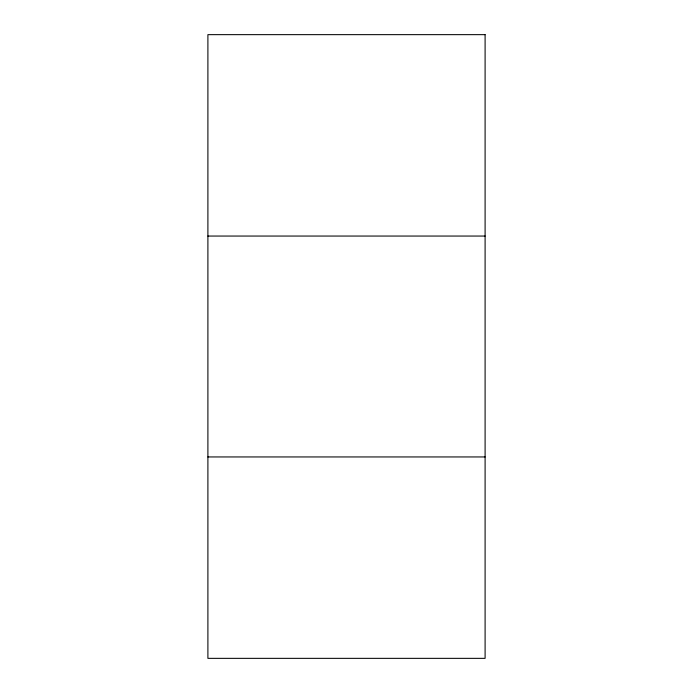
<?xml version="1.0" encoding="UTF-8"?>
<svg xmlns="http://www.w3.org/2000/svg" width="693" height="693" viewBox="0 0 693 693"><rect width="100%" height="100%" fill="white"/><g stroke="black" fill="none" stroke-linecap="round" stroke-linejoin="round"><path stroke-width="1.04" d="M207.9 236.053L485.1 236.053M207.9 456.947L485.1 456.947M485.1 34.65L207.9 34.65L207.9 658.35L485.1 658.35L485.1 34.65"/></g></svg>
